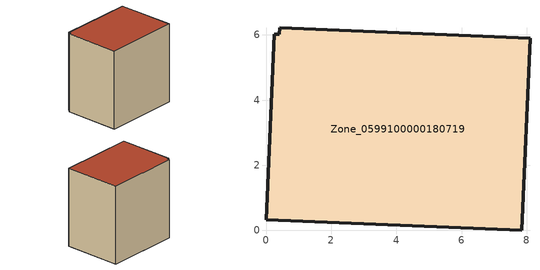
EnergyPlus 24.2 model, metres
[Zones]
Zone_0599100000180719
 floor ground (C_G): 0.42,6.22 8.1,5.9 7.84,0 0,0.33 0.25,6.02 0.41,6.01 z1.67
 wall outside (C_F): 7.84,0 8.1,5.9 0.42,6.22 0.41,6.01 0.25,6.02 0,0.33 7.84,0 z1.67:9.89
 roof outside (C_R): 8.1,5.9 0.42,6.22 0.41,6.01 0.25,6.02 0,0.33 7.84,0 z9.89
[BUILDING]
Pand.0599100000180719: North Axis=0; Terrain=City; Loads Convergence Tolerance Value=0.04; Temperature Convergence Tolerance Value=0.4; Solar Distribution=FullExterior; Maximum Number of Warmup Days=25; Minimum Number of Warmup Days=1
[Site:Location]
Rotterdam.The.Hague.AP_ZH_NLD Design_Conditions: Latitude=51.96; Longitude=4.45; Time Zone=1; Elevation=-4.5
[SITE:GROUNDTEMPERATURE:BUILDINGSURFACE]
18, 18, 18, 18, 18, 18, 18, 18, 18, 18, 18, 18
[MATERIAL] Thermal Absorptance=0.9; Solar Absorptance=0.7; Visible Absorptance=0.7
Name | Roughness | Thickness | Conductivity | Density | Specific Heat
G.TI.1946-1964 | MediumSmooth | 0.15 | 1 | 540 | 1210
F.TI.1946-1964 | Rough | 0.3 | 0.857143 | 1920 | 840
R.TI.1946-1964 | MediumRough | 0.2 | 0.277778 | 1500 | 1000
[CONSTRUCTION]
C_G: G.TI.1946-1964
C_F: F.TI.1946-1964
C_R: R.TI.1946-1964
[ZONE]
Zone_0599100000180719: Type=1; Multiplier=1; Ceiling Height=Autocalculate; Volume=Autocalculate; Floor Area=autocalculate; Part of Total Floor Area=Yes
[ZONEINFILTRATION:DESIGNFLOWRATE]
Infil_Zone_0599100000180719: Zone or ZoneList or Space or SpaceList=Zone_0599100000180719; Schedule=AlwaysOn; Design Flow Rate Calculation Method=Flow/Area; Flow Rate per Floor Area=0.003; Constant Term Coefficient=1; Temperature Term Coefficient=0; Velocity Term Coefficient=0; Velocity Squared Term Coefficient=0
[HVACTEMPLATE:ZONE:IDEALLOADSAIRSYSTEM]
Zone_0599100000180719: Maximum Heating Supply Air Temperature=50; Minimum Cooling Supply Air Temperature=13; Maximum Heating Supply Air Humidity Ratio=0.0156; Minimum Cooling Supply Air Humidity Ratio=0.0077; Heating Limit=NoLimit; Cooling Limit=NoLimit; Dehumidification Control Type=ConstantSensibleHeatRatio; Cooling Sensible Heat Ratio=0.7; Dehumidification Setpoint=60; Humidification Control Type=None; Humidification Setpoint=30; Outdoor Air Method=None; Outdoor Air Flow Rate per Person=0.00944; Outdoor Air Flow Rate per Zone Floor Area=0; Outdoor Air Flow Rate per Zone=0; Demand Controlled Ventilation Type=None; Outdoor Air Economizer Type=NoEconomizer; Heat Recovery Type=None; Sensible Heat Recovery Effectiveness=0.7; Latent Heat Recovery Effectiveness=0.65
[ZONECONTROL:THERMOSTAT]
ThermostatControl_Zone_0599100000180719: Zone or ZoneList=Zone_0599100000180719; Control Type Schedule=DualSetpointControlType; Control 1=Thermostat_Zone_0599100000180719; Temperature Difference Between Cutout And Setpoint=0
[THERMOSTATSETPOINT:DUALSETPOINT]
Thermostat_Zone_0599100000180719: Heating Setpoint Temperature Schedule=HeatingSetpoint_Zone_0599100000180719; Cooling Setpoint Temperature Schedule=CoolingSetpoint_Zone_0599100000180719
[SCHEDULE:COMPACT]
HeatingSetpoint_Zone_0599100000180719: Through: 12/31, For: AllDays, Until: 24:00, 21
CoolingSetpoint_Zone_0599100000180719: Through: 12/31, For: AllDays, Until: 24:00, 24
DualSetpointControlType: Through: 12/31, For: AllDays, Until: 24:00, 4
AlwaysOn: Through: 12/31, For: AllDays, Until: 24:00, 1
